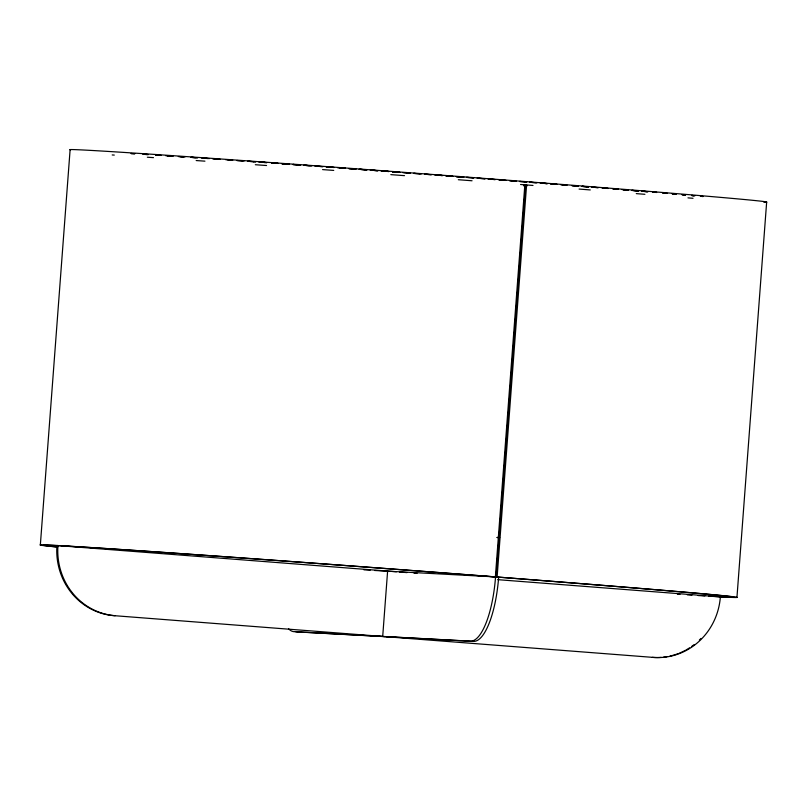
<?xml version="1.0" encoding="UTF-8"?>
<svg xmlns="http://www.w3.org/2000/svg" width="807" height="807" viewBox="0 0 807 807"><rect width="100%" height="100%" fill="white"/><g stroke="black" fill="none" stroke-linecap="round" stroke-linejoin="round"><path stroke-width="1.21" d="M766.65 202.133L736.942 597.473M40.35 544.917L70.118 149.588M387.612 571.104L382.7 636.441L470.31 641.151A65.528 20.357 -85.6 0 0 495.548 576.904L498.655 577.146A65.528 20.357 -85.6 0 1 473.406 641.394L385.807 636.683M526.588 184.954L525.569 184.904L496.093 576.965L497.112 577.025L526.588 184.954L524.853 184.823L495.377 576.884A349.492 2.441 4.3 0 0 142.153 550.929A349.492 2.441 4.3 0 0 56.944 547.005M523.854 184.773L524.853 184.823M396.398 571.78L56.944 545.502A65.528 62.29 -86.9 0 0 114.13 615.66L653.357 657.412A65.528 62.29 -86.9 0 0 720.369 596.887L497.717 579.658M363.957 569.833L370.242 570.166M374.609 570.478L495.548 576.904M719.36 596.827L720.369 596.887M381.681 636.39L294.081 631.679A65.528 20.357 -85.6 0 1 288.543 628.724M384.788 636.632L297.178 631.921A65.528 20.357 -85.6 0 1 295.271 631.518M148.226 154.561L144.544 154.349L148.206 154.561M156.528 155.075L161.198 155.378M155.6 155.025L160.512 155.347M167.886 155.822L172.799 156.144M180.173 156.619L183.855 156.861L179.063 156.538M167.069 155.751L173.071 156.144M191.158 157.355L197.241 157.758M191.38 157.375L197.644 157.799M202.668 158.142L209.427 158.596M213.946 158.908L220.412 159.352M227.745 159.857L232.779 160.21M237.44 160.532L244.087 161.007M248.354 161.299L255.405 161.814M260.439 162.167L266.724 162.611M271.757 162.964L278.042 163.407L271.858 162.964M253.206 161.642L255.688 161.814M260.661 162.177L266.885 162.611M289.33 164.225L281.814 163.68L289.299 164.225M300.618 165.031L293.092 164.487L300.527 165.031M304.38 165.304L309.394 165.667M497.031 537.462L499.452 537.633M304.279 165.304L311.875 165.849M315.507 166.121L323.062 166.666M326.744 166.938L334.249 167.483M345.295 168.29L339.222 167.836L345.416 168.3M348.937 168.552L356.22 169.097M367.145 169.894L359.861 169.359A302.534 2.108 4.3 0 1 366.085 169.843M349.138 168.572L355.332 169.036M359.054 169.309L366.489 169.863M370.201 170.136L377.636 170.68M381.348 170.963L388.782 171.508M392.505 171.79L399.939 172.335L392.646 171.79M523.652 185.781L526.255 185.963M497.183 537.462L499.694 537.644M370.786 170.166L378.069 170.711M381.721 170.983L389.004 171.518M403.682 172.617L409.986 173.091M413.658 173.364L421.284 173.949M424.885 174.211L431.331 174.705M435.104 174.988L442.64 175.553M446.402 175.845L452.677 176.319M456.449 176.602L463.894 177.167M466.365 177.358L473.77 177.923A302.534 2.108 4.3 0 0 467.384 177.449M477.149 178.176L484.886 178.781M488.053 179.013L495.266 179.568M506.07 180.405L498.867 179.85A302.534 2.108 4.3 0 1 504.94 180.334M509.57 180.677L515.774 181.151M435.931 175.048L441.994 175.502M445.625 175.775L452.898 176.33M456.54 176.602L458.961 176.794M540.145 183.048L547.428 183.623M551.07 183.915L557.143 184.389M519.516 181.444L526.719 182.009M529.493 182.231L536.978 182.816M540.72 183.108L546.964 183.593M550.707 183.885L556.941 184.379A302.534 2.108 4.3 0 0 550.929 183.925M523.693 185.156L526.154 185.348M399.505 572.022L407.041 572.607M413.981 573.141L417.088 573.384M578.377 186.094A302.534 2.108 4.3 0 0 571.961 185.58L578.205 186.064M588.232 186.861L581.968 186.367L588.111 186.841M591.753 187.133L598.259 187.668A302.534 2.108 4.3 0 0 592.167 187.194M602.012 187.97L608.276 188.465M571.911 185.56L578.135 186.054M623.145 189.675L628.068 190.089M631.77 190.391L637.923 190.896M641.615 191.198L647.779 191.703M652.702 192.116L656.394 192.419L652.762 192.116M622.036 189.584L628.29 190.089M632.032 190.402L638.206 190.906M641.847 191.209L647.91 191.713M672.281 193.771L674.723 193.973M672.191 193.781L675.832 194.094M693.899 195.667L691.569 195.455L694.151 195.698M700.869 196.293L703.19 196.505M700.395 196.283L702.897 196.515M700.97 638.448A65.528 62.29 -86.9 0 1 699.356 640.062M694.212 644.551A65.528 62.29 -86.9 0 1 691.478 646.568M689.592 647.829A65.528 62.29 -86.9 0 1 686.696 649.595M685.718 650.139A65.528 62.29 -86.9 0 1 679.625 653.045M678.586 653.458A65.528 62.29 -86.9 0 1 670.032 656.071M666.753 656.716A65.528 62.29 -86.9 0 1 663.445 657.18M661.226 657.382A65.528 62.29 -86.9 0 1 652.338 657.362M115.149 615.711A65.528 62.29 -86.9 0 1 57.953 545.552M497.112 577.025A349.492 2.441 4.3 0 1 720.015 596.867M112.193 154.954A349.492 2.441 4.3 0 1 114.291 155.085M147.348 157.224A349.492 2.441 4.3 0 1 153.491 157.637M196.182 160.553A349.492 2.441 4.3 0 1 204.938 161.158M255.325 164.719A349.492 2.441 4.3 0 1 266.552 165.526M322.558 169.591A349.492 2.441 4.3 0 1 333.725 170.408M390.82 174.635A349.492 2.441 4.3 0 1 404.529 175.654M458.326 179.719A349.492 2.441 4.3 0 1 472.055 180.768M520.545 184.49A349.492 2.441 4.3 0 1 532.993 185.449M579.093 189.06A349.492 2.441 4.3 0 1 590.28 189.938M636.269 193.619A349.492 2.441 4.3 0 1 644.914 194.316M687.957 197.866A349.492 2.441 4.3 0 1 693.021 198.29M496.093 576.965A346.223 2.421 4.3 0 1 708.627 596.161M704.904 595.939A346.223 2.421 4.3 0 1 698.136 595.536M691.972 595.152A346.223 2.421 4.3 0 1 687.352 594.87M679.998 594.396A346.223 2.421 4.3 0 1 677.446 594.234M57.721 547.005A346.223 2.421 4.3 0 1 57.519 545.613M61.211 545.804A346.223 2.421 4.3 0 1 494.368 576.834M70.512 149.85A349.492 2.441 4.3 0 1 431.089 174.373A349.492 2.441 4.3 0 1 763.795 202.154M526.91 185.993A302.534 2.108 4.3 0 1 524.429 185.812M142.698 154.268A302.534 2.108 4.3 0 1 146.561 154.5M155.64 155.065A302.534 2.108 4.3 0 1 158.898 155.267M165.778 155.711A302.534 2.108 4.3 0 1 170.63 156.023M178.297 156.528A302.534 2.108 4.3 0 1 184.995 156.972M190.866 157.365A302.534 2.108 4.3 0 1 195.496 157.678M201.457 158.081A302.534 2.108 4.3 0 1 207.621 158.495M212.685 158.848A302.534 2.108 4.3 0 1 219.151 159.292M225.758 159.746A302.534 2.108 4.3 0 1 232.093 160.19M236.774 160.512A302.534 2.108 4.3 0 1 242.746 160.936M247.618 161.279A302.534 2.108 4.3 0 1 253.791 161.713M258.815 162.066A302.534 2.108 4.3 0 1 265.17 162.52M271.606 162.974A302.534 2.108 4.3 0 1 278.102 163.438M282.036 163.72A302.534 2.108 4.3 0 1 289.138 164.225M292.739 164.487A302.534 2.108 4.3 0 1 300.012 165.011M303.684 165.274A302.534 2.108 4.3 0 1 311.099 165.818M314.841 166.081A302.534 2.108 4.3 0 1 322.356 166.635M326.139 166.908A302.534 2.108 4.3 0 1 333.725 167.463M337.538 167.745A302.534 2.108 4.3 0 1 344.962 168.29M348.654 168.552A302.534 2.108 4.3 0 1 354.848 169.016M371.119 170.216A302.534 2.108 4.3 0 1 377.414 170.68M381.207 170.963A302.534 2.108 4.3 0 1 387.521 171.437M392.575 171.81A302.534 2.108 4.3 0 1 398.88 172.284M402.612 172.557A302.534 2.108 4.3 0 1 410.057 173.112M413.789 173.394A302.534 2.108 4.3 0 1 420.023 173.868M425.017 174.241A302.534 2.108 4.3 0 1 431.251 174.715M434.993 174.998A302.534 2.108 4.3 0 1 442.468 175.563M446.19 175.845A302.534 2.108 4.3 0 1 452.374 176.309M456.066 176.592A302.534 2.108 4.3 0 1 463.591 177.167M477.492 178.226A302.534 2.108 4.3 0 1 485.047 178.811M488.81 179.093A302.534 2.108 4.3 0 1 495.044 179.578M509.832 180.718A302.534 2.108 4.3 0 1 516.077 181.202M519.879 181.494A302.534 2.108 4.3 0 1 526.194 181.989M529.957 182.281A302.534 2.108 4.3 0 1 536.201 182.765M541.154 183.159A302.534 2.108 4.3 0 1 547.287 183.633M562.862 184.864A302.534 2.108 4.3 0 1 566.776 185.176M582.18 186.397A302.534 2.108 4.3 0 1 588.454 186.901M603.041 188.071A302.534 2.108 4.3 0 1 607.742 188.445M612.574 188.838A302.534 2.108 4.3 0 1 617.98 189.282M623.307 189.716A302.534 2.108 4.3 0 1 628.522 190.139M633.626 190.563A302.534 2.108 4.3 0 1 638.599 190.966M643.451 191.37A302.534 2.108 4.3 0 1 647.002 191.662M653.841 192.237A302.534 2.108 4.3 0 1 656.686 192.48M663.566 193.065A302.534 2.108 4.3 0 1 667.54 193.398M672.645 193.841A302.534 2.108 4.3 0 1 676.316 194.154M682.107 194.658A302.534 2.108 4.3 0 1 685.395 194.951M692.013 195.536A302.534 2.108 4.3 0 1 694.847 195.798M134.638 153.744L131.006 153.542L134.719 153.764M564.426 184.964L560.784 184.672L566.918 185.156L564.426 184.964M618.223 189.272L613.29 188.868L618.293 189.272M666.168 193.246L662.507 192.934L666.118 193.256M685.587 194.921L681.965 194.608L685.547 194.931"/></g></svg>
